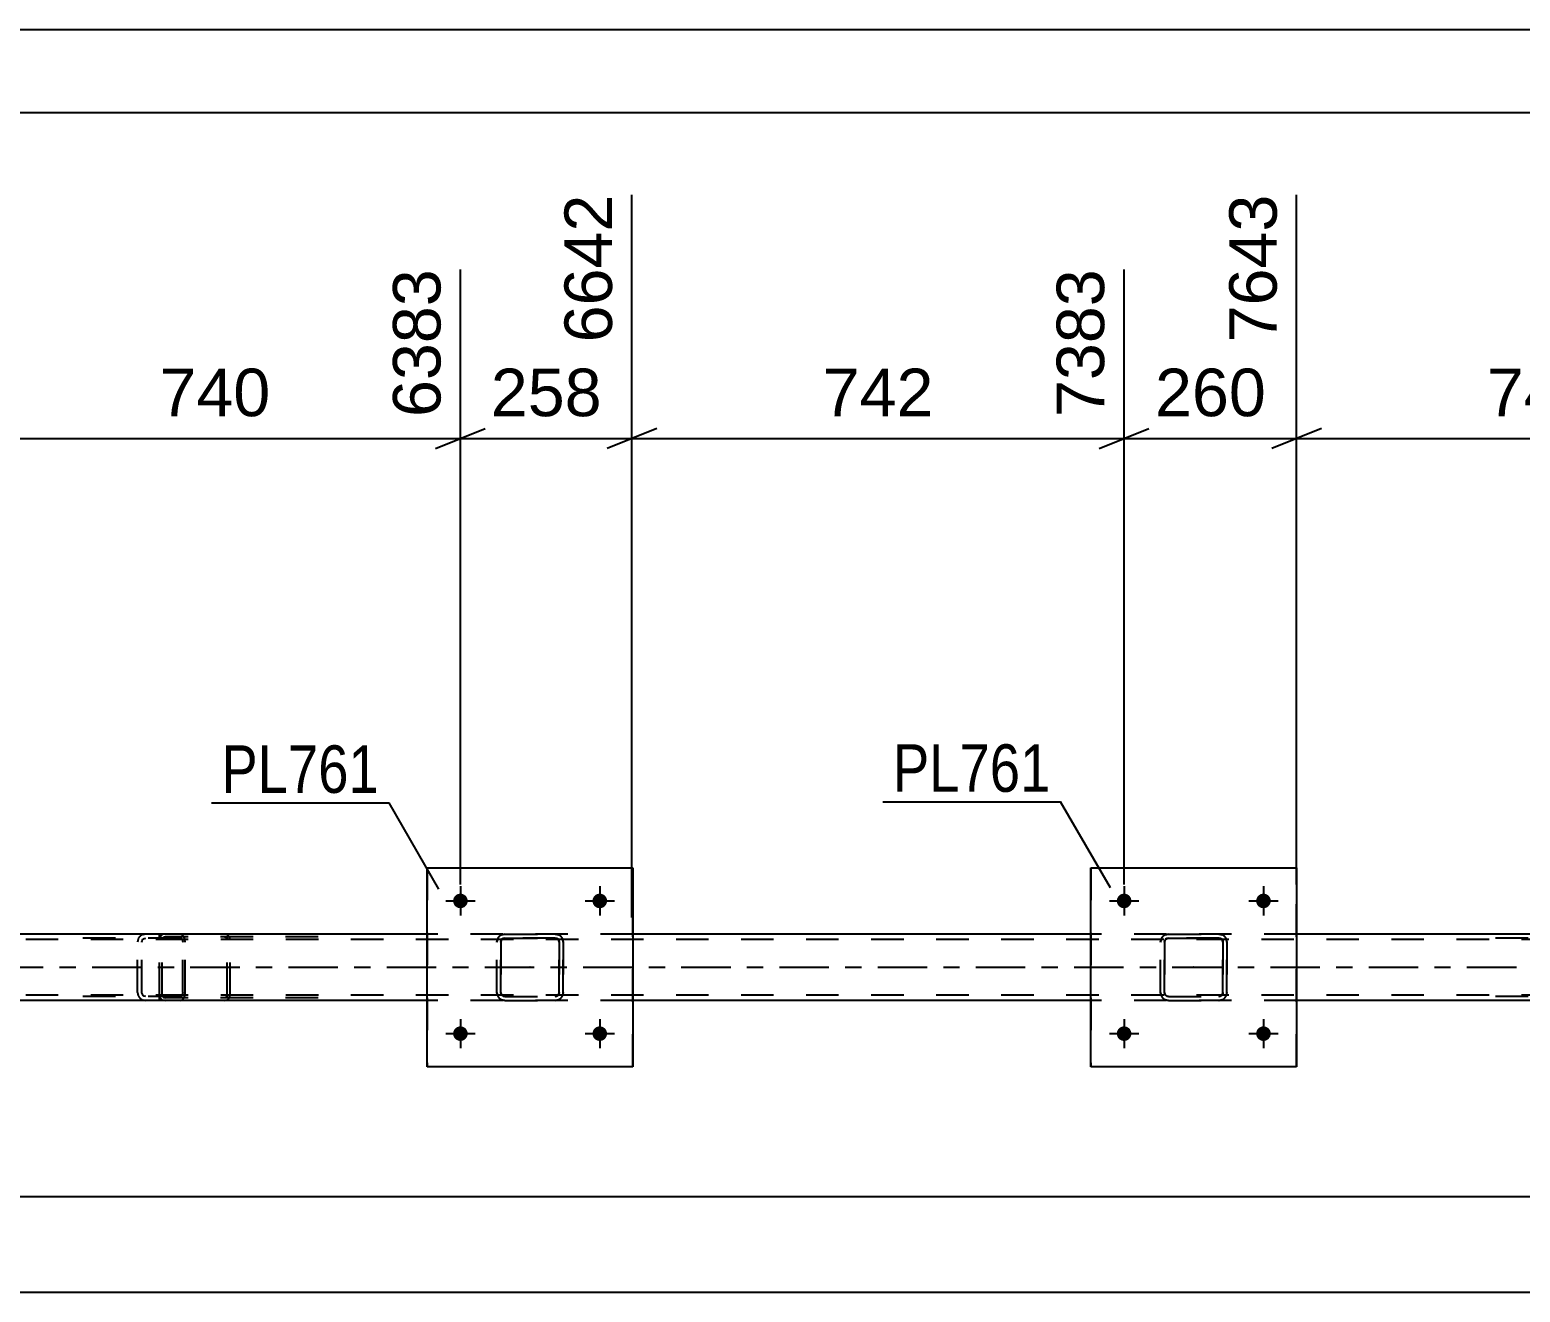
# Model space of a CAD drawing. Header units: millimetres. Extents: x 0 to 841, y 0 to 594.
# Drawn here: x 269 to 358.8, y 517.9 to 594 of the extents above; entities that cross this region are included whole.
import ezdxf

# ---------------------------------------------------------------- set-up
doc = ezdxf.new("R2010")
doc.units = ezdxf.units.MM
doc.linetypes.add('DXK_LINE_DOT2', pattern=[3.9198, 1.9599, -1.9599])
doc.linetypes.add('DXK_LINE_DOT3', pattern=[5.9187, 2.979, -0.9799, 0.9799, -0.9799])
doc.styles.add('Arial', font='ARIAL.TTF', dxfattribs={"height": 0.2})
doc.styles.add('Arial Narrow', font='ARIALN.TTF', dxfattribs={"height": 0.2})

# ---------------------------------------------------------------- blocks, each defined once
blk = doc.blocks.new('Unknown-814761036-1137')
at = {"color": 5, "linetype": 'Continuous'}
for p, q in [((841, 594), (0, 594)), ((836, 589), (5, 589))]:
    blk.add_line(p, q, dxfattribs=at)
blk = doc.blocks.new('Part-814761036-1306 - 1274')
at = {"color": 7, "linetype": 'DXK_LINE_DOT2'}
for p, q in [((760.681, 539.169), (83.349, 539.169)), ((305.348, 539.489), (292.948, 539.489)), ((345.348, 539.489), (332.948, 539.489)), ((760.681, 535.809), (83.349, 535.809)), ((305.348, 535.489), (292.948, 535.489)), ((345.348, 535.489), (332.948, 535.489))]:
    blk.add_line(p, q, dxfattribs=at)
at = {"color": 2, "linetype": 'Continuous'}
for p, q in [((292.948, 539.489), (265.348, 539.489)), ((332.948, 539.489), (305.348, 539.489)), ((372.948, 539.489), (345.348, 539.489)), ((292.948, 535.489), (265.348, 535.489)), ((332.948, 535.489), (305.348, 535.489)), ((372.948, 535.489), (345.348, 535.489))]:
    blk.add_line(p, q, dxfattribs=at)
at = {"color": 7, "linetype": 'DXK_LINE_DOT3'}
blk.add_line((83.349, 537.489), (760.681, 537.489), dxfattribs=at)
blk = doc.blocks.new('Part-814761036-1373 - 1274')
at = {"color": 7, "linetype": 'DXK_LINE_DOT2'}
for p, q in [((276.831, 539.291), (276.805, 539.169)), ((276.805, 535.809), (276.805, 539.169)), ((276.975, 539.169), (276.988, 539.23)), ((276.975, 535.809), (276.975, 539.169)), ((276.988, 539.23), (277.025, 539.282)), ((277.146, 539.489), (277.015, 539.464)), ((277.025, 539.282), (277.08, 539.316)), ((277.08, 539.316), (277.146, 539.329)), ((286.375, 539.489), (277.146, 539.489)), ((286.375, 539.329), (277.146, 539.329)), ((280.852, 539.464), (280.721, 539.489)), ((280.721, 539.329), (280.786, 539.316)), ((280.786, 539.316), (280.811, 539.301)), ((280.811, 539.301), (280.842, 539.282)), ((280.842, 539.282), (280.879, 539.23)), ((280.879, 539.23), (280.892, 539.169)), ((280.892, 535.809), (280.892, 539.169)), ((281.062, 539.169), (281.036, 539.291)), ((281.062, 535.809), (281.062, 539.169)), ((276.805, 535.809), (276.831, 535.686)), ((276.988, 535.747), (276.975, 535.809)), ((277.025, 535.695), (276.988, 535.747)), ((277.015, 535.513), (277.146, 535.489)), ((277.025, 535.695), (277.056, 535.676)), ((277.056, 535.676), (277.08, 535.661)), ((277.08, 535.661), (277.146, 535.649)), ((286.375, 535.649), (277.146, 535.649)), ((286.375, 535.489), (277.146, 535.489)), ((280.786, 535.661), (280.721, 535.649)), ((280.721, 535.489), (280.852, 535.513)), ((280.842, 535.695), (280.786, 535.661)), ((280.879, 535.747), (280.842, 535.695)), ((280.892, 535.809), (280.879, 535.747)), ((281.036, 535.686), (281.062, 535.809))]:
    blk.add_line(p, q, dxfattribs=at)
for centre, start, end in [((277.133, 539.155), 110.75832, 155.68004), ((280.734, 539.155), 24.31996, 69.24168), ((277.133, 535.822), 204.31996, 249.24168), ((280.734, 535.822), 290.75832, 335.68004)]:
    blk.add_arc(centre, 0.331, start, end, dxfattribs=at)
blk = doc.blocks.new('Part-814761036-1378 - 1274')
at = {"color": 7, "linetype": 'DXK_LINE_DOT2'}
for p, q in [((363.216, 539.489), (356.282, 539.489)), ((363.216, 539.249), (356.282, 539.249)), ((360.639, 539.094), (360.621, 539.009)), ((360.621, 535.969), (360.621, 539.009)), ((360.66, 539.192), (360.639, 539.094)), ((360.873, 539.009), (360.892, 539.1)), ((360.873, 535.969), (360.873, 539.009)), ((360.892, 539.1), (360.946, 539.178)), ((361.124, 539.489), (360.932, 539.452)), ((360.946, 539.178), (361.028, 539.23)), ((361.028, 539.23), (361.124, 539.249)), ((361.939, 539.249), (361.939, 539.489)), ((363.319, 539.452), (363.216, 539.489)), ((363.216, 539.249), (363.267, 539.23)), ((363.267, 539.23), (363.311, 539.178)), ((363.311, 539.178), (363.341, 539.1)), ((363.407, 539.348), (363.319, 539.452)), ((363.341, 539.1), (363.351, 539.009)), ((363.351, 535.969), (363.351, 539.009)), ((363.466, 539.192), (363.407, 539.348)), ((363.486, 539.009), (363.466, 539.192)), ((363.486, 535.969), (363.486, 539.009)), ((363.216, 535.729), (356.282, 535.729)), ((363.216, 535.489), (356.282, 535.489)), ((360.621, 535.969), (360.639, 535.884)), ((360.639, 535.884), (360.66, 535.785)), ((360.892, 535.877), (360.873, 535.969)), ((360.946, 535.799), (360.892, 535.877)), ((360.932, 535.525), (361.124, 535.489)), ((361.028, 535.747), (360.946, 535.799)), ((361.124, 535.729), (361.028, 535.747)), ((361.939, 535.489), (361.939, 535.729)), ((363.267, 535.747), (363.216, 535.729)), ((363.216, 535.489), (363.319, 535.525)), ((363.311, 535.799), (363.267, 535.747)), ((363.341, 535.877), (363.311, 535.799)), ((363.319, 535.525), (363.407, 535.629)), ((363.351, 535.969), (363.341, 535.877)), ((363.407, 535.629), (363.419, 535.661)), ((363.419, 535.661), (363.466, 535.785)), ((363.466, 535.785), (363.486, 535.969))]:
    blk.add_line(p, q, dxfattribs=at)
for centre, start, end in [((361.11, 538.993), 111.1941, 156.15059), ((361.11, 535.984), 203.84941, 248.8059)]:
    blk.add_arc(centre, 0.492, start, end, dxfattribs=at)
blk = doc.blocks.new('Part-814761036-1406 - 1274')
at = {"color": 7, "linetype": 'DXK_LINE_DOT2'}
for p, q in [((337.143, 539.009), (337.18, 539.192)), ((337.143, 539.009), (337.148, 539.008)), ((337.143, 535.969), (337.143, 539.009)), ((337.184, 539.191), (337.148, 539.008)), ((337.148, 535.968), (337.148, 539.008)), ((337.401, 539.1), (337.383, 539.009)), ((337.388, 539.008), (337.383, 539.009)), ((337.383, 539.009), (337.383, 535.969)), ((337.388, 539.008), (337.406, 539.099)), ((337.388, 535.968), (337.388, 539.008)), ((337.453, 539.178), (337.401, 539.1)), ((337.406, 539.099), (337.458, 539.177)), ((337.439, 539.452), (337.623, 539.489)), ((337.628, 539.488), (337.444, 539.451)), ((337.531, 539.23), (337.453, 539.178)), ((337.458, 539.177), (337.536, 539.229)), ((337.623, 539.249), (337.531, 539.23)), ((337.536, 539.229), (337.628, 539.248)), ((337.628, 539.488), (337.623, 539.489)), ((337.623, 539.489), (340.663, 539.489)), ((337.623, 539.249), (337.628, 539.248)), ((340.663, 539.249), (337.623, 539.249)), ((337.628, 539.488), (340.668, 539.488)), ((337.628, 539.248), (340.668, 539.248)), ((340.663, 539.489), (340.668, 539.488)), ((340.663, 539.489), (340.847, 539.452)), ((340.668, 539.248), (340.663, 539.249)), ((340.755, 539.23), (340.663, 539.249)), ((340.851, 539.451), (340.668, 539.488)), ((340.668, 539.248), (340.76, 539.229)), ((340.755, 539.23), (340.76, 539.229)), ((340.833, 539.178), (340.755, 539.23)), ((340.76, 539.229), (340.837, 539.177)), ((340.885, 539.1), (340.833, 539.178)), ((340.837, 539.177), (340.889, 539.099)), ((340.903, 539.009), (340.885, 539.1)), ((340.889, 539.099), (340.908, 539.008)), ((340.908, 539.008), (340.903, 539.009)), ((340.903, 539.009), (340.903, 535.969)), ((340.908, 535.968), (340.908, 539.008)), ((341.107, 539.192), (341.143, 539.009)), ((341.148, 539.008), (341.111, 539.191)), ((341.148, 539.008), (341.143, 539.009)), ((341.143, 539.009), (341.143, 535.969)), ((341.148, 535.968), (341.148, 539.008)), ((337.148, 535.968), (337.143, 535.969)), ((337.18, 535.785), (337.143, 535.969)), ((337.148, 535.968), (337.184, 535.784)), ((337.383, 535.969), (337.388, 535.968)), ((337.383, 535.969), (337.401, 535.877)), ((337.406, 535.876), (337.388, 535.968)), ((337.401, 535.877), (337.453, 535.799)), ((337.458, 535.798), (337.406, 535.876)), ((337.439, 535.525), (337.444, 535.524)), ((337.623, 535.489), (337.439, 535.525)), ((337.444, 535.524), (337.628, 535.488)), ((337.453, 535.799), (337.531, 535.747)), ((337.536, 535.746), (337.458, 535.798)), ((337.531, 535.747), (337.623, 535.729)), ((337.628, 535.728), (337.536, 535.746)), ((337.628, 535.728), (337.623, 535.729)), ((337.623, 535.729), (340.663, 535.729)), ((337.628, 535.488), (337.623, 535.489)), ((337.623, 535.489), (340.663, 535.489)), ((337.628, 535.728), (340.668, 535.728)), ((337.628, 535.488), (340.668, 535.488)), ((340.663, 535.729), (340.755, 535.747)), ((340.663, 535.729), (340.668, 535.728)), ((340.847, 535.525), (340.663, 535.489)), ((340.663, 535.489), (340.668, 535.488)), ((340.76, 535.746), (340.668, 535.728)), ((340.668, 535.488), (340.851, 535.524)), ((340.755, 535.747), (340.833, 535.799)), ((340.837, 535.798), (340.76, 535.746)), ((340.833, 535.799), (340.885, 535.877)), ((340.889, 535.876), (340.837, 535.798)), ((340.885, 535.877), (340.903, 535.969)), ((340.908, 535.968), (340.889, 535.876)), ((340.903, 535.969), (340.908, 535.968)), ((341.143, 535.969), (341.107, 535.785)), ((341.111, 535.784), (341.148, 535.968)), ((341.143, 535.969), (341.148, 535.968))]:
    blk.add_line(p, q, dxfattribs=at)
at = {"color": 7, "linetype": 'DXK_LINE_DOT3'}
blk.add_line((339.151, 537.487), (339.14, 537.489), dxfattribs=at)
at = {"color": 7, "linetype": 'DXK_LINE_DOT2'}
for centre, start, end in [((337.623, 539.009), 112.5, 157.5), ((337.628, 539.008), 112.5, 157.5), ((340.663, 539.009), 22.5, 67.49999), ((340.668, 539.008), 22.5, 67.49999), ((337.623, 535.969), 202.5, 247.49999), ((337.628, 535.968), 202.5, 247.49999), ((340.663, 535.969), 292.5, 337.5), ((340.668, 535.968), 292.5, 337.5)]:
    blk.add_arc(centre, 0.48, start, end, dxfattribs=at)
blk = doc.blocks.new('Part-814761036-1411 - 1274')
at = {"color": 2, "linetype": 'Continuous'}
for p, q in [((332.948, 531.488), (332.948, 543.488)), ((332.948, 543.488), (332.948, 543.488)), ((332.948, 543.488), (345.348, 543.488)), ((345.348, 543.488), (345.348, 531.488)), ((332.948, 531.488), (332.948, 531.488)), ((345.348, 531.488), (332.948, 531.488))]:
    blk.add_line(p, q, dxfattribs=at)
at = {"color": 7, "linetype": 'DXK_LINE_DOT2'}
for p, q in [((332.948, 543.488), (332.948, 531.488)), ((332.948, 543.488), (332.948, 543.488)), ((345.348, 531.488), (345.348, 543.488)), ((332.948, 531.488), (332.948, 531.488))]:
    blk.add_line(p, q, dxfattribs=at)
blk = doc.blocks.new('Bolt-814761036-1412 - 1274')
at = {"linetype": 'Continuous'}
for points in [[(334.508, 533.488), (334.517, 533.58), (334.546, 533.667), (334.592, 533.747), (334.653, 533.815), (334.728, 533.869), (334.812, 533.907), (334.902, 533.926), (334.994, 533.926), (335.084, 533.907), (335.168, 533.869), (335.242, 533.815), (335.304, 533.747), (335.35, 533.667), (335.378, 533.58), (335.388, 533.488), (335.378, 533.397), (335.35, 533.309), (335.304, 533.23), (335.242, 533.161), (335.168, 533.107), (335.084, 533.07), (334.994, 533.051), (334.902, 533.051), (334.812, 533.07), (334.728, 533.107), (334.653, 533.161), (334.592, 533.23), (334.546, 533.309), (334.517, 533.397)], [(342.908, 533.488), (342.917, 533.58), (342.946, 533.667), (342.992, 533.747), (343.053, 533.815), (343.128, 533.869), (343.212, 533.907), (343.302, 533.926), (343.394, 533.926), (343.484, 533.907), (343.568, 533.869), (343.642, 533.815), (343.704, 533.747), (343.75, 533.667), (343.778, 533.58), (343.788, 533.488), (343.778, 533.397), (343.75, 533.309), (343.704, 533.23), (343.642, 533.161), (343.568, 533.107), (343.484, 533.07), (343.394, 533.051), (343.302, 533.051), (343.212, 533.07), (343.128, 533.107), (343.053, 533.161), (342.992, 533.23), (342.946, 533.309), (342.917, 533.397)]]:
    blk.add_hatch(color=1, dxfattribs=at).paths.add_polyline_path(points)
at = {"color": 1, "linetype": 'Continuous'}
for p, q in [((334.948, 534.368), (334.948, 532.608)), ((343.348, 534.368), (343.348, 532.608)), ((334.068, 533.488), (335.828, 533.488)), ((342.468, 533.488), (344.228, 533.488))]:
    blk.add_line(p, q, dxfattribs=at)
blk = doc.blocks.new('Bolt-814761036-1413 - 1274')
at = {"linetype": 'Continuous'}
for points in [[(334.508, 541.488), (334.517, 541.58), (334.546, 541.667), (334.592, 541.747), (334.653, 541.815), (334.728, 541.869), (334.812, 541.907), (334.902, 541.926), (334.994, 541.926), (335.084, 541.907), (335.168, 541.869), (335.242, 541.815), (335.304, 541.747), (335.35, 541.667), (335.378, 541.58), (335.388, 541.488), (335.378, 541.397), (335.35, 541.309), (335.304, 541.23), (335.242, 541.161), (335.168, 541.107), (335.084, 541.07), (334.994, 541.051), (334.902, 541.051), (334.812, 541.07), (334.728, 541.107), (334.653, 541.161), (334.592, 541.23), (334.546, 541.309), (334.517, 541.397)], [(342.908, 541.488), (342.917, 541.58), (342.946, 541.667), (342.992, 541.747), (343.053, 541.815), (343.128, 541.869), (343.212, 541.907), (343.302, 541.926), (343.394, 541.926), (343.484, 541.907), (343.568, 541.869), (343.642, 541.815), (343.704, 541.747), (343.75, 541.667), (343.778, 541.58), (343.788, 541.488), (343.778, 541.397), (343.75, 541.309), (343.704, 541.23), (343.642, 541.161), (343.568, 541.107), (343.484, 541.07), (343.394, 541.051), (343.302, 541.051), (343.212, 541.07), (343.128, 541.107), (343.053, 541.161), (342.992, 541.23), (342.946, 541.309), (342.917, 541.397)]]:
    blk.add_hatch(color=1, dxfattribs=at).paths.add_polyline_path(points)
at = {"color": 1, "linetype": 'Continuous'}
for p, q in [((334.948, 542.368), (334.948, 540.608)), ((343.348, 542.368), (343.348, 540.608)), ((334.068, 541.488), (335.828, 541.488)), ((342.468, 541.488), (344.228, 541.488))]:
    blk.add_line(p, q, dxfattribs=at)
blk = doc.blocks.new('Bolt-814761036-1447 - 1274')
at = {"linetype": 'Continuous'}
for points in [[(294.508, 533.488), (294.517, 533.58), (294.546, 533.667), (294.592, 533.747), (294.653, 533.815), (294.728, 533.869), (294.812, 533.907), (294.902, 533.926), (294.994, 533.926), (295.084, 533.907), (295.168, 533.869), (295.242, 533.815), (295.304, 533.747), (295.35, 533.667), (295.378, 533.58), (295.388, 533.488), (295.378, 533.397), (295.35, 533.309), (295.304, 533.23), (295.242, 533.161), (295.168, 533.107), (295.084, 533.07), (294.994, 533.051), (294.902, 533.051), (294.812, 533.07), (294.728, 533.107), (294.653, 533.161), (294.592, 533.23), (294.546, 533.309), (294.517, 533.397)], [(302.908, 533.488), (302.917, 533.58), (302.946, 533.667), (302.992, 533.747), (303.053, 533.815), (303.128, 533.869), (303.212, 533.907), (303.302, 533.926), (303.394, 533.926), (303.484, 533.907), (303.568, 533.869), (303.642, 533.815), (303.704, 533.747), (303.75, 533.667), (303.778, 533.58), (303.788, 533.488), (303.778, 533.397), (303.75, 533.309), (303.704, 533.23), (303.642, 533.161), (303.568, 533.107), (303.484, 533.07), (303.394, 533.051), (303.302, 533.051), (303.212, 533.07), (303.128, 533.107), (303.053, 533.161), (302.992, 533.23), (302.946, 533.309), (302.917, 533.397)]]:
    blk.add_hatch(color=1, dxfattribs=at).paths.add_polyline_path(points)
at = {"color": 1, "linetype": 'Continuous'}
for p, q in [((294.948, 534.368), (294.948, 532.608)), ((303.348, 534.368), (303.348, 532.608)), ((294.068, 533.488), (295.828, 533.488)), ((302.468, 533.488), (304.228, 533.488))]:
    blk.add_line(p, q, dxfattribs=at)
blk = doc.blocks.new('Bolt-814761036-1448 - 1274')
at = {"linetype": 'Continuous'}
for points in [[(294.508, 541.488), (294.517, 541.58), (294.546, 541.667), (294.592, 541.747), (294.653, 541.815), (294.728, 541.869), (294.812, 541.907), (294.902, 541.926), (294.994, 541.926), (295.084, 541.907), (295.168, 541.869), (295.242, 541.815), (295.304, 541.747), (295.35, 541.667), (295.378, 541.58), (295.388, 541.488), (295.378, 541.397), (295.35, 541.309), (295.304, 541.23), (295.242, 541.161), (295.168, 541.107), (295.084, 541.07), (294.994, 541.051), (294.902, 541.051), (294.812, 541.07), (294.728, 541.107), (294.653, 541.161), (294.592, 541.23), (294.546, 541.309), (294.517, 541.397)], [(302.908, 541.488), (302.917, 541.58), (302.946, 541.667), (302.992, 541.747), (303.053, 541.815), (303.128, 541.869), (303.212, 541.907), (303.302, 541.926), (303.394, 541.926), (303.484, 541.907), (303.568, 541.869), (303.642, 541.815), (303.704, 541.747), (303.75, 541.667), (303.778, 541.58), (303.788, 541.488), (303.778, 541.397), (303.75, 541.309), (303.704, 541.23), (303.642, 541.161), (303.568, 541.107), (303.484, 541.07), (303.394, 541.051), (303.302, 541.051), (303.212, 541.07), (303.128, 541.107), (303.053, 541.161), (302.992, 541.23), (302.946, 541.309), (302.917, 541.397)]]:
    blk.add_hatch(color=1, dxfattribs=at).paths.add_polyline_path(points)
at = {"color": 1, "linetype": 'Continuous'}
for p, q in [((294.948, 542.368), (294.948, 540.608)), ((303.348, 542.368), (303.348, 540.608)), ((294.068, 541.488), (295.828, 541.488)), ((302.468, 541.488), (304.228, 541.488))]:
    blk.add_line(p, q, dxfattribs=at)
blk = doc.blocks.new('Part-814761036-1476 - 1274')
at = {"color": 7, "linetype": 'DXK_LINE_DOT2'}
for p, q in [((278.081, 539.489), (271.148, 539.489)), ((278.081, 539.249), (271.148, 539.249)), ((275.505, 539.094), (275.487, 539.009)), ((275.487, 535.969), (275.487, 539.009)), ((275.525, 539.192), (275.505, 539.094)), ((275.739, 539.009), (275.758, 539.1)), ((275.739, 535.969), (275.739, 539.009)), ((275.758, 539.1), (275.812, 539.178)), ((275.99, 539.489), (275.798, 539.452)), ((275.812, 539.178), (275.894, 539.23)), ((275.894, 539.23), (275.99, 539.249)), ((276.805, 539.249), (276.805, 539.489)), ((278.185, 539.452), (278.081, 539.489)), ((278.081, 539.249), (278.133, 539.23)), ((278.133, 539.23), (278.177, 539.178)), ((278.177, 539.178), (278.206, 539.1)), ((278.273, 539.348), (278.185, 539.452)), ((278.206, 539.1), (278.217, 539.009)), ((278.217, 535.969), (278.217, 539.009)), ((278.332, 539.192), (278.273, 539.348)), ((278.352, 539.009), (278.332, 539.192)), ((278.352, 535.969), (278.352, 539.009)), ((278.081, 535.729), (271.148, 535.729)), ((278.081, 535.489), (271.148, 535.489)), ((275.487, 535.969), (275.505, 535.884)), ((275.505, 535.884), (275.525, 535.785)), ((275.758, 535.877), (275.739, 535.969)), ((275.812, 535.799), (275.758, 535.877)), ((275.798, 535.525), (275.99, 535.489)), ((275.894, 535.747), (275.812, 535.799)), ((275.99, 535.729), (275.894, 535.747)), ((276.805, 535.489), (276.805, 535.729)), ((278.133, 535.747), (278.081, 535.729)), ((278.081, 535.489), (278.185, 535.525)), ((278.177, 535.799), (278.133, 535.747)), ((278.206, 535.877), (278.177, 535.799)), ((278.185, 535.525), (278.273, 535.629)), ((278.217, 535.969), (278.206, 535.877)), ((278.273, 535.629), (278.332, 535.785)), ((278.332, 535.785), (278.352, 535.969))]:
    blk.add_line(p, q, dxfattribs=at)
for centre, start, end in [((275.975, 538.993), 111.1941, 156.15059), ((275.975, 535.984), 203.84941, 248.8059)]:
    blk.add_arc(centre, 0.492, start, end, dxfattribs=at)
blk = doc.blocks.new('Part-814761036-1514 - 1274')
at = {"color": 2, "linetype": 'Continuous'}
for p, q in [((292.948, 531.488), (292.948, 543.488)), ((292.948, 543.488), (292.948, 543.488)), ((292.948, 543.488), (305.348, 543.488)), ((305.348, 543.488), (305.348, 531.488)), ((292.948, 531.488), (292.948, 531.488)), ((305.348, 531.488), (292.948, 531.488))]:
    blk.add_line(p, q, dxfattribs=at)
at = {"color": 7, "linetype": 'DXK_LINE_DOT2'}
for p, q in [((292.948, 543.488), (292.948, 531.488)), ((292.948, 543.488), (292.948, 543.488)), ((305.348, 531.488), (305.348, 543.488)), ((292.948, 531.488), (292.948, 531.488))]:
    blk.add_line(p, q, dxfattribs=at)
blk = doc.blocks.new('Part-814761036-1515 - 1274')
at = {"color": 7, "linetype": 'DXK_LINE_DOT2'}
for p, q in [((297.143, 539.009), (297.18, 539.192)), ((297.143, 539.009), (297.148, 539.008)), ((297.143, 535.969), (297.143, 539.009)), ((297.184, 539.191), (297.148, 539.008)), ((297.148, 535.968), (297.148, 539.008)), ((297.401, 539.1), (297.383, 539.009)), ((297.388, 539.008), (297.383, 539.009)), ((297.383, 539.009), (297.383, 535.969)), ((297.388, 539.008), (297.406, 539.099)), ((297.388, 535.968), (297.388, 539.008)), ((297.453, 539.178), (297.401, 539.1)), ((297.406, 539.099), (297.458, 539.177)), ((297.439, 539.452), (297.623, 539.489)), ((297.628, 539.488), (297.444, 539.451)), ((297.531, 539.23), (297.453, 539.178)), ((297.458, 539.177), (297.536, 539.229)), ((297.623, 539.249), (297.531, 539.23)), ((297.536, 539.229), (297.628, 539.248)), ((297.628, 539.488), (297.623, 539.489)), ((297.623, 539.489), (300.663, 539.489)), ((297.623, 539.249), (297.628, 539.248)), ((300.663, 539.249), (297.623, 539.249)), ((297.628, 539.488), (300.668, 539.488)), ((297.628, 539.248), (300.668, 539.248)), ((300.663, 539.489), (300.668, 539.488)), ((300.663, 539.489), (300.847, 539.452)), ((300.668, 539.248), (300.663, 539.249)), ((300.755, 539.23), (300.663, 539.249)), ((300.851, 539.451), (300.668, 539.488)), ((300.668, 539.248), (300.759, 539.229)), ((300.755, 539.23), (300.759, 539.229)), ((300.833, 539.178), (300.755, 539.23)), ((300.759, 539.229), (300.837, 539.177)), ((300.885, 539.1), (300.833, 539.178)), ((300.837, 539.177), (300.889, 539.099)), ((300.903, 539.009), (300.885, 539.1)), ((300.889, 539.099), (300.908, 539.008)), ((300.908, 539.008), (300.903, 539.009)), ((300.903, 539.009), (300.903, 535.969)), ((300.908, 535.968), (300.908, 539.008)), ((301.106, 539.192), (301.143, 539.009)), ((301.148, 539.008), (301.111, 539.191)), ((301.148, 539.008), (301.143, 539.009)), ((301.143, 539.009), (301.143, 535.969)), ((301.148, 535.968), (301.148, 539.008)), ((297.148, 535.968), (297.143, 535.969)), ((297.18, 535.785), (297.143, 535.969)), ((297.148, 535.968), (297.184, 535.784)), ((297.383, 535.969), (297.388, 535.968)), ((297.383, 535.969), (297.401, 535.877)), ((297.406, 535.876), (297.388, 535.968)), ((297.401, 535.877), (297.453, 535.799)), ((297.458, 535.798), (297.406, 535.876)), ((297.439, 535.525), (297.444, 535.524)), ((297.623, 535.489), (297.439, 535.525)), ((297.444, 535.524), (297.628, 535.488)), ((297.453, 535.799), (297.531, 535.747)), ((297.536, 535.746), (297.458, 535.798)), ((297.531, 535.747), (297.623, 535.729)), ((297.628, 535.728), (297.536, 535.746)), ((297.628, 535.728), (297.623, 535.729)), ((297.623, 535.729), (300.663, 535.729)), ((297.628, 535.488), (297.623, 535.489)), ((297.623, 535.489), (300.663, 535.489)), ((297.628, 535.728), (300.668, 535.728)), ((297.628, 535.488), (300.668, 535.488)), ((300.663, 535.729), (300.755, 535.747)), ((300.663, 535.729), (300.668, 535.728)), ((300.847, 535.525), (300.663, 535.489)), ((300.663, 535.489), (300.668, 535.488)), ((300.759, 535.746), (300.668, 535.728)), ((300.668, 535.488), (300.851, 535.524)), ((300.755, 535.747), (300.833, 535.799)), ((300.837, 535.798), (300.759, 535.746)), ((300.833, 535.799), (300.885, 535.877)), ((300.889, 535.876), (300.837, 535.798)), ((300.885, 535.877), (300.903, 535.969)), ((300.908, 535.968), (300.889, 535.876)), ((300.903, 535.969), (300.908, 535.968)), ((301.143, 535.969), (301.106, 535.785)), ((301.111, 535.784), (301.148, 535.968)), ((301.143, 535.969), (301.148, 535.968))]:
    blk.add_line(p, q, dxfattribs=at)
at = {"color": 7, "linetype": 'DXK_LINE_DOT3'}
blk.add_line((299.151, 537.487), (299.14, 537.489), dxfattribs=at)
at = {"color": 7, "linetype": 'DXK_LINE_DOT2'}
for centre, start, end in [((297.623, 539.009), 112.5, 157.5), ((297.628, 539.008), 112.5, 157.5), ((300.663, 539.009), 22.5, 67.49999), ((300.668, 539.008), 22.5, 67.49999), ((297.623, 535.969), 202.5, 247.49999), ((297.628, 535.968), 202.5, 247.49999), ((300.663, 535.969), 292.5, 337.5), ((300.668, 535.968), 292.5, 337.5)]:
    blk.add_arc(centre, 0.48, start, end, dxfattribs=at)
blk = doc.blocks.new('StraightDimension-814761036-12321 - 1274')
at = {"color": 7, "linetype": 'Continuous'}
for p, q in [((345.348, 542.488), (345.348, 584.054)), ((334.947, 542.488), (334.947, 579.554)), ((333.447, 568.759), (336.447, 569.959)), ((346.848, 569.959), (343.848, 568.759)), ((334.947, 569.359), (345.348, 569.359))]:
    blk.add_line(p, q, dxfattribs=at)
at = {"color": 0}
blk.add_wipeout([(344.083, 570.109), (344.083, 574.309), (336.212, 574.309), (336.212, 570.109)], dxfattribs=at)
at = {"color": 3, "style": 'Arial'}
blk.add_text('260', height=2.8652, dxfattribs=at).set_placement((336.812, 570.709))
at = {"color": 0, "linetype": 'Continuous'}
blk.add_wipeout([(344.748, 584.654), (340.548, 584.654), (340.548, 574.559), (344.748, 574.559)], dxfattribs=at)
at = {"color": 3, "linetype": 'Continuous', "style": 'Arial'}
blk.add_text('7643', height=2.8652, rotation=90.00021, dxfattribs=at).set_placement((344.148, 575.159))
blk = doc.blocks.new('StraightDimension-814761036-12323 - 1274')
at = {"color": 7, "linetype": 'Continuous'}
for p, q in [((305.284, 540.489), (305.284, 584.054)), ((294.948, 542.488), (294.948, 579.554)), ((293.448, 568.759), (296.448, 569.959)), ((306.784, 569.959), (303.784, 568.759)), ((294.948, 569.359), (305.284, 569.359))]:
    blk.add_line(p, q, dxfattribs=at)
at = {"color": 0}
blk.add_wipeout([(304.051, 570.109), (304.051, 574.309), (296.18, 574.309), (296.18, 570.109)], dxfattribs=at)
at = {"color": 3, "style": 'Arial'}
blk.add_text('258', height=2.8652, dxfattribs=at).set_placement((296.78, 570.709))
at = {"color": 0, "linetype": 'Continuous'}
blk.add_wipeout([(304.684, 584.654), (300.484, 584.654), (300.484, 574.559), (304.684, 574.559)], dxfattribs=at)
at = {"color": 3, "linetype": 'Continuous', "style": 'Arial'}
blk.add_text('6642', height=2.8652, rotation=90.00021, dxfattribs=at).set_placement((304.084, 575.159))
blk = doc.blocks.new('StraightDimension-814761036-1676 - 1274')
at = {"color": 7, "linetype": 'Continuous'}
blk.add_line((47.913, 523.666), (760.681, 523.666), dxfattribs=at)
blk = doc.blocks.new('StraightDimension-814761036-1697 - 1274')
at = {"color": 7, "linetype": 'Continuous'}
blk.add_line((47.273, 517.902), (761.321, 517.902), dxfattribs=at)
blk = doc.blocks.new('StraightDimension-814761036-12320 - 1274')
at = {"color": 7, "linetype": 'Continuous'}
for p, q in [((345.348, 542.488), (345.348, 584.054)), ((374.945, 542.488), (374.945, 579.554)), ((346.848, 569.959), (343.848, 568.759)), ((373.445, 568.759), (376.445, 569.959)), ((345.348, 569.359), (374.945, 569.359))]:
    blk.add_line(p, q, dxfattribs=at)
at = {"color": 0}
blk.add_wipeout([(364.082, 570.109), (364.082, 574.309), (356.211, 574.309), (356.211, 570.109)], dxfattribs=at)
at = {"color": 3, "style": 'Arial'}
blk.add_text('740', height=2.8652, dxfattribs=at).set_placement((356.811, 570.709))
at = {"color": 0, "linetype": 'Continuous'}
blk.add_wipeout([(374.345, 580.154), (370.145, 580.154), (370.145, 570.059), (374.345, 570.059)], dxfattribs=at)
at = {"color": 3, "linetype": 'Continuous', "style": 'Arial'}
blk.add_text('8383', height=2.8652, rotation=90.00021, dxfattribs=at).set_placement((373.745, 570.659))
blk = doc.blocks.new('StraightDimension-814761036-12322 - 1274')
at = {"color": 7, "linetype": 'Continuous'}
for p, q in [((305.284, 540.489), (305.284, 584.054)), ((334.947, 542.488), (334.947, 579.554)), ((306.784, 569.959), (303.784, 568.759)), ((333.447, 568.759), (336.447, 569.959)), ((305.284, 569.359), (334.947, 569.359))]:
    blk.add_line(p, q, dxfattribs=at)
at = {"color": 0}
blk.add_wipeout([(324.051, 570.109), (324.051, 574.309), (316.18, 574.309), (316.18, 570.109)], dxfattribs=at)
at = {"color": 3, "style": 'Arial'}
blk.add_text('742', height=2.8652, dxfattribs=at).set_placement((316.78, 570.709))
at = {"color": 0, "linetype": 'Continuous'}
blk.add_wipeout([(334.347, 580.154), (330.147, 580.154), (330.147, 570.059), (334.347, 570.059)], dxfattribs=at)
at = {"color": 3, "linetype": 'Continuous', "style": 'Arial'}
blk.add_text('7383', height=2.8652, rotation=90.00021, dxfattribs=at).set_placement((333.747, 570.659))
blk = doc.blocks.new('StraightDimension-814761036-12324 - 1274')
at = {"color": 7, "linetype": 'Continuous'}
for p, q in [((265.343, 540.489), (265.343, 584.054)), ((294.948, 542.488), (294.948, 579.554)), ((266.843, 569.959), (263.843, 568.759)), ((293.448, 568.759), (296.448, 569.959)), ((265.343, 569.359), (294.948, 569.359))]:
    blk.add_line(p, q, dxfattribs=at)
at = {"color": 0}
blk.add_wipeout([(284.081, 570.109), (284.081, 574.309), (276.21, 574.309), (276.21, 570.109)], dxfattribs=at)
at = {"color": 3, "style": 'Arial'}
blk.add_text('740', height=2.8652, dxfattribs=at).set_placement((276.81, 570.709))
at = {"color": 0, "linetype": 'Continuous'}
blk.add_wipeout([(294.348, 580.154), (290.148, 580.154), (290.148, 570.059), (294.348, 570.059)], dxfattribs=at)
at = {"color": 3, "linetype": 'Continuous', "style": 'Arial'}
blk.add_text('6383', height=2.8652, rotation=90.00021, dxfattribs=at).set_placement((293.748, 570.659))
blk = doc.blocks.new('Mark-814761036-1407 - 1274')
at = {"color": 30, "linetype": 'Continuous'}
for p in [(320.417, 547.465), (334.121, 542.269)]:
    blk.add_line(p, (331.121, 547.465), dxfattribs=at)
at = {"color": 0}
blk.add_wipeout([(330.521, 548.065), (330.521, 551.065), (321.017, 551.065), (321.017, 548.065)], dxfattribs=at)
blk.add_wipeout([(330.521, 548.065), (330.521, 551.065), (321.017, 551.065), (321.017, 548.065)], dxfattribs=at)
at = {"color": 3, "style": 'Arial Narrow'}
blk.add_text('PL761', height=2.8633, dxfattribs=at).set_placement((321.017, 548.065))
blk = doc.blocks.new('Mark-814761036-1510 - 1274')
at = {"color": 30, "linetype": 'Continuous'}
for p in [(279.942, 547.402), (293.646, 542.206)]:
    blk.add_line(p, (290.646, 547.402), dxfattribs=at)
at = {"color": 0}
blk.add_wipeout([(290.046, 548.002), (290.046, 551.002), (280.542, 551.002), (280.542, 548.002)], dxfattribs=at)
blk.add_wipeout([(290.046, 548.002), (290.046, 551.002), (280.542, 551.002), (280.542, 548.002)], dxfattribs=at)
at = {"color": 3, "style": 'Arial Narrow'}
blk.add_text('PL761', height=2.8633, dxfattribs=at).set_placement((280.542, 548.002))

msp = doc.modelspace()

# ---------------------------------------------------------------- block references
for name in ['Unknown-814761036-1137', 'Part-814761036-1514 - 1274', 'Part-814761036-1411 - 1274', 'Bolt-814761036-1448 - 1274', 'Bolt-814761036-1413 - 1274', 'Part-814761036-1306 - 1274', 'Part-814761036-1476 - 1274', 'Part-814761036-1373 - 1274', 'Part-814761036-1515 - 1274', 'Part-814761036-1406 - 1274', 'Part-814761036-1378 - 1274', 'Bolt-814761036-1447 - 1274', 'Bolt-814761036-1412 - 1274']:
    msp.add_blockref(name, (0, 0))

# ---------------------------------------------------------------- next in the draw order: block references
for name in ['StraightDimension-814761036-12323 - 1274', 'StraightDimension-814761036-12321 - 1274', 'StraightDimension-814761036-1676 - 1274']:
    msp.add_blockref(name, (0, 0))

# ---------------------------------------------------------------- next in the draw order: block references
for name in ['StraightDimension-814761036-12324 - 1274', 'StraightDimension-814761036-12322 - 1274', 'StraightDimension-814761036-12320 - 1274', 'StraightDimension-814761036-1697 - 1274']:
    msp.add_blockref(name, (0, 0))

# ---------------------------------------------------------------- next in the draw order: block references
for name in ['Mark-814761036-1510 - 1274', 'Mark-814761036-1407 - 1274']:
    msp.add_blockref(name, (0, 0))

doc.saveas('drawing.dxf')
